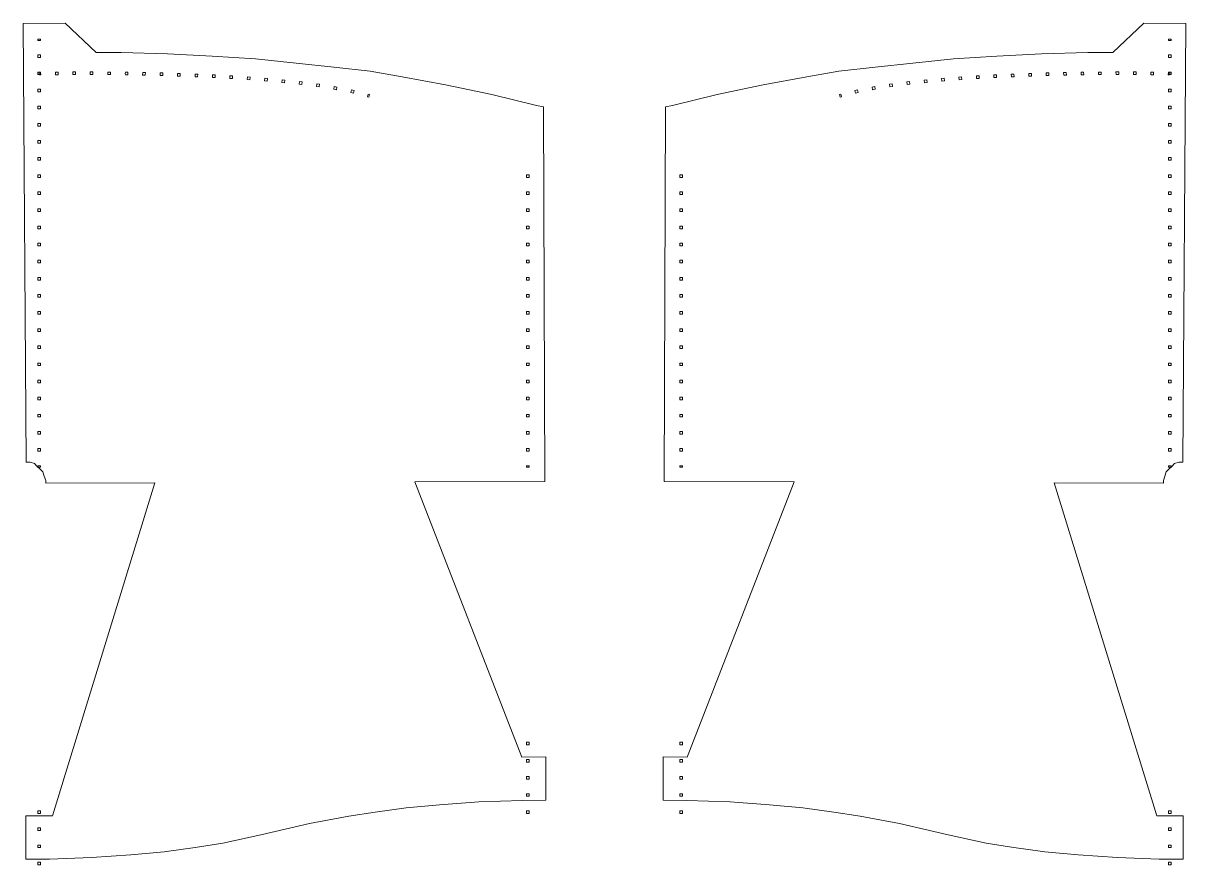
# Model space of a CAD drawing. Extents: x -34 to 186, y 84 to 243.
import ezdxf

# ---------------------------------------------------------------- set-up
doc = ezdxf.new("R2010")
doc.units = 0
doc.layers.add('POCKETS', color=7, linetype='CONTINUOUS', lineweight=5, true_color=0xffffff)

# ---------------------------------------------------------------- blocks, each defined once
blk = doc.blocks.new('BLOCK_2')
at = {"layer": 'POCKETS', "color": 1, "true_color": 0xff0000}
for points in [[(-30.3, 240.09), (-30.8, 240.09), (-30.8, 240.34), (-30.3, 240.34), (-30.3, 240.09)], [(183.7, 240.09), (183.2, 240.09), (183.2, 240.34), (183.7, 240.34), (183.7, 240.09)], [(-30.3, 236.85), (-30.8, 236.85), (-30.8, 237.35), (-30.3, 237.35), (-30.3, 236.85)], [(183.7, 236.85), (183.2, 236.85), (183.2, 237.35), (183.7, 237.35), (183.7, 236.85)], [(-30.3, 233.61), (-30.8, 233.61), (-30.8, 234.11), (-30.3, 234.11), (-30.3, 233.61)], [(-30.49, 233.55), (-30.51, 234.05), (-30.26, 234.06), (-30.25, 233.56), (-30.49, 233.55)], [(-27.46, 233.6), (-27.46, 234.1), (-26.96, 234.1), (-26.95, 233.6), (-27.46, 233.6)], [(-24.16, 233.62), (-24.16, 234.12), (-23.65, 234.12), (-23.65, 233.62), (-24.16, 233.62)], [(-20.35, 233.63), (-20.86, 233.63), (-20.86, 234.13), (-20.36, 234.13), (-20.35, 233.63)], [(-17.05, 233.61), (-17.53, 233.61), (-17.56, 233.86), (-17.53, 234.11), (-17.05, 234.11), (-17.05, 233.61)], [(-13.75, 233.57), (-14.22, 233.58), (-14.25, 233.83), (-14.22, 234.08), (-13.74, 234.07), (-13.75, 233.57)], [(-10.45, 233.52), (-10.95, 233.53), (-10.94, 234.03), (-10.44, 234.02), (-10.45, 233.52)], [(-7.15, 233.44), (-7.65, 233.45), (-7.64, 233.95), (-7.13, 233.94), (-7.15, 233.44)], [(-3.85, 233.34), (-4.35, 233.35), (-4.34, 233.85), (-3.83, 233.84), (-3.85, 233.34)], [(-0.55, 233.21), (-1.03, 233.23), (-1.04, 233.48), (-1.01, 233.73), (-0.53, 233.71), (-0.55, 233.21)], [(2.75, 233.06), (2.24, 233.09), (2.26, 233.59), (2.77, 233.56), (2.75, 233.06)], [(6.04, 232.88), (5.53, 232.91), (5.56, 233.41), (6.07, 233.38), (6.04, 232.88)], [(146.86, 232.88), (146.83, 233.38), (147.34, 233.41), (147.37, 232.91), (146.86, 232.88)], [(150.16, 233.06), (150.13, 233.56), (150.64, 233.59), (150.66, 233.09), (150.16, 233.06)], [(153.45, 233.21), (153.43, 233.71), (153.94, 233.73), (153.96, 233.23), (153.45, 233.21)], [(156.75, 233.34), (156.73, 233.84), (157.24, 233.85), (157.26, 233.35), (156.75, 233.34)], [(160.05, 233.44), (160.03, 233.94), (160.54, 233.95), (160.56, 233.45), (160.05, 233.44)], [(163.35, 233.52), (163.34, 234.02), (163.83, 234.03), (163.86, 233.53), (163.35, 233.52)], [(166.65, 233.57), (166.64, 234.07), (167.12, 234.08), (167.16, 233.58), (166.65, 233.57)], [(169.95, 233.61), (169.95, 234.11), (170.43, 234.11), (170.46, 233.61), (169.95, 233.61)], [(173.26, 233.63), (173.25, 234.13), (173.76, 234.13), (173.76, 233.63), (173.26, 233.63)], [(177.06, 233.62), (176.55, 233.62), (176.56, 234.12), (177.06, 234.12), (177.06, 233.62)], [(180.36, 233.6), (179.85, 233.6), (179.86, 234.1), (180.37, 234.1), (180.36, 233.6)], [(183.4, 233.55), (183.15, 233.56), (183.16, 234.06), (183.41, 234.05), (183.4, 233.55)], [(183.7, 233.61), (183.2, 233.61), (183.2, 234.11), (183.7, 234.11), (183.7, 233.61)], [(9.34, 232.66), (8.83, 232.69), (8.87, 233.19), (9.37, 233.16), (9.34, 232.66)], [(12.63, 232.4), (12.12, 232.44), (12.16, 232.94), (12.67, 232.9), (12.63, 232.4)], [(15.91, 232.09), (15.41, 232.14), (15.46, 232.64), (15.96, 232.59), (15.91, 232.09)], [(19.19, 231.73), (18.69, 231.79), (18.75, 232.29), (19.25, 232.23), (19.19, 231.73)], [(22.46, 231.3), (21.96, 231.37), (22.03, 231.86), (22.53, 231.79), (22.46, 231.3)], [(25.71, 230.77), (25.21, 230.86), (25.3, 231.35), (25.8, 231.26), (25.71, 230.77)], [(127.19, 230.77), (127.1, 231.26), (127.6, 231.35), (127.69, 230.86), (127.19, 230.77)], [(130.44, 231.3), (130.37, 231.79), (130.87, 231.86), (130.94, 231.37), (130.44, 231.3)], [(133.71, 231.73), (133.65, 232.23), (134.16, 232.29), (134.21, 231.79), (133.71, 231.73)], [(136.99, 232.09), (136.94, 232.59), (137.44, 232.64), (137.49, 232.14), (136.99, 232.09)], [(140.27, 232.4), (140.23, 232.9), (140.74, 232.94), (140.78, 232.44), (140.27, 232.4)], [(143.56, 232.66), (143.53, 233.16), (144.03, 233.19), (144.07, 232.69), (143.56, 232.66)], [(-30.3, 230.37), (-30.8, 230.37), (-30.8, 230.87), (-30.3, 230.87), (-30.3, 230.37)], [(31.83, 229.36), (31.59, 229.43), (31.73, 229.91), (31.97, 229.84), (31.83, 229.36)], [(121.07, 229.36), (120.93, 229.84), (121.17, 229.91), (121.31, 229.43), (121.07, 229.36)], [(183.7, 230.37), (183.2, 230.37), (183.2, 230.87), (183.7, 230.87), (183.7, 230.37)], [(-30.3, 227.13), (-30.8, 227.13), (-30.8, 227.63), (-30.3, 227.63), (-30.3, 227.13)], [(183.7, 227.13), (183.2, 227.13), (183.2, 227.63), (183.7, 227.63), (183.7, 227.13)], [(-30.3, 223.89), (-30.8, 223.89), (-30.8, 224.39), (-30.3, 224.39), (-30.3, 223.89)], [(183.7, 223.89), (183.2, 223.89), (183.2, 224.39), (183.7, 224.39), (183.7, 223.89)], [(-30.3, 220.65), (-30.8, 220.65), (-30.8, 221.15), (-30.3, 221.15), (-30.3, 220.65)], [(183.7, 220.65), (183.2, 220.65), (183.2, 221.15), (183.7, 221.15), (183.7, 220.65)], [(-30.3, 217.41), (-30.8, 217.41), (-30.8, 217.91), (-30.3, 217.91), (-30.3, 217.41)], [(183.7, 217.41), (183.2, 217.41), (183.2, 217.91), (183.7, 217.91), (183.7, 217.41)], [(-30.3, 214.17), (-30.8, 214.17), (-30.8, 214.67), (-30.3, 214.67), (-30.3, 214.17)], [(62.2, 214.17), (61.7, 214.17), (61.7, 214.67), (62.2, 214.67), (62.2, 214.17)], [(91.2, 214.17), (90.7, 214.17), (90.7, 214.67), (91.2, 214.67), (91.2, 214.17)], [(183.7, 214.17), (183.2, 214.17), (183.2, 214.67), (183.7, 214.67), (183.7, 214.17)], [(-30.3, 210.93), (-30.8, 210.93), (-30.8, 211.43), (-30.3, 211.43), (-30.3, 210.93)], [(62.2, 210.93), (61.7, 210.93), (61.7, 211.43), (62.2, 211.43), (62.2, 210.93)], [(91.2, 210.93), (90.7, 210.93), (90.7, 211.43), (91.2, 211.43), (91.2, 210.93)], [(183.7, 210.93), (183.2, 210.93), (183.2, 211.43), (183.7, 211.43), (183.7, 210.93)], [(-30.3, 207.69), (-30.8, 207.69), (-30.8, 208.19), (-30.3, 208.19), (-30.3, 207.69)], [(62.2, 207.69), (61.7, 207.69), (61.7, 208.19), (62.2, 208.19), (62.2, 207.69)], [(91.2, 207.69), (90.7, 207.69), (90.7, 208.19), (91.2, 208.19), (91.2, 207.69)], [(183.7, 207.69), (183.2, 207.69), (183.2, 208.19), (183.7, 208.19), (183.7, 207.69)], [(-30.3, 204.45), (-30.8, 204.45), (-30.8, 204.95), (-30.3, 204.95), (-30.3, 204.45)], [(62.2, 204.45), (61.7, 204.45), (61.7, 204.95), (62.2, 204.95), (62.2, 204.45)], [(91.2, 204.45), (90.7, 204.45), (90.7, 204.95), (91.2, 204.95), (91.2, 204.45)], [(183.7, 204.45), (183.2, 204.45), (183.2, 204.95), (183.7, 204.95), (183.7, 204.45)], [(-30.3, 201.21), (-30.8, 201.21), (-30.8, 201.71), (-30.3, 201.71), (-30.3, 201.21)], [(62.2, 201.21), (61.7, 201.21), (61.7, 201.71), (62.2, 201.71), (62.2, 201.21)], [(91.2, 201.21), (90.7, 201.21), (90.7, 201.71), (91.2, 201.71), (91.2, 201.21)], [(183.7, 201.21), (183.2, 201.21), (183.2, 201.71), (183.7, 201.71), (183.7, 201.21)], [(-30.3, 197.97), (-30.8, 197.97), (-30.8, 198.47), (-30.3, 198.47), (-30.3, 197.97)], [(62.2, 197.97), (61.7, 197.97), (61.7, 198.47), (62.2, 198.47), (62.2, 197.97)], [(91.2, 197.97), (90.7, 197.97), (90.7, 198.47), (91.2, 198.47), (91.2, 197.97)], [(183.7, 197.97), (183.2, 197.97), (183.2, 198.47), (183.7, 198.47), (183.7, 197.97)], [(-30.3, 194.73), (-30.8, 194.73), (-30.8, 195.23), (-30.3, 195.23), (-30.3, 194.73)], [(62.2, 194.73), (61.7, 194.73), (61.7, 195.23), (62.2, 195.23), (62.2, 194.73)], [(91.2, 194.73), (90.7, 194.73), (90.7, 195.23), (91.2, 195.23), (91.2, 194.73)], [(183.7, 194.73), (183.2, 194.73), (183.2, 195.23), (183.7, 195.23), (183.7, 194.73)], [(-30.3, 191.49), (-30.8, 191.49), (-30.8, 191.99), (-30.3, 191.99), (-30.3, 191.49)], [(62.2, 191.49), (61.7, 191.49), (61.7, 191.99), (62.2, 191.99), (62.2, 191.49)], [(91.2, 191.49), (90.7, 191.49), (90.7, 191.99), (91.2, 191.99), (91.2, 191.49)], [(183.7, 191.49), (183.2, 191.49), (183.2, 191.99), (183.7, 191.99), (183.7, 191.49)], [(-30.3, 188.25), (-30.8, 188.25), (-30.8, 188.75), (-30.3, 188.75), (-30.3, 188.25)], [(62.2, 188.25), (61.7, 188.25), (61.7, 188.75), (62.2, 188.75), (62.2, 188.25)], [(91.2, 188.25), (90.7, 188.25), (90.7, 188.75), (91.2, 188.75), (91.2, 188.25)], [(183.7, 188.25), (183.2, 188.25), (183.2, 188.75), (183.7, 188.75), (183.7, 188.25)], [(-30.3, 185.01), (-30.8, 185.01), (-30.8, 185.51), (-30.3, 185.51), (-30.3, 185.01)], [(62.2, 185.01), (61.7, 185.01), (61.7, 185.51), (62.2, 185.51), (62.2, 185.01)], [(91.2, 185.01), (90.7, 185.01), (90.7, 185.51), (91.2, 185.51), (91.2, 185.01)], [(183.7, 185.01), (183.2, 185.01), (183.2, 185.51), (183.7, 185.51), (183.7, 185.01)], [(-30.3, 181.77), (-30.8, 181.77), (-30.8, 182.27), (-30.3, 182.27), (-30.3, 181.77)], [(62.2, 181.77), (61.7, 181.77), (61.7, 182.27), (62.2, 182.27), (62.2, 181.77)], [(91.2, 181.77), (90.7, 181.77), (90.7, 182.27), (91.2, 182.27), (91.2, 181.77)], [(183.7, 181.77), (183.2, 181.77), (183.2, 182.27), (183.7, 182.27), (183.7, 181.77)], [(-30.3, 178.53), (-30.8, 178.53), (-30.8, 179.03), (-30.3, 179.03), (-30.3, 178.53)], [(62.2, 178.53), (61.7, 178.53), (61.7, 179.03), (62.2, 179.03), (62.2, 178.53)], [(91.2, 178.53), (90.7, 178.53), (90.7, 179.03), (91.2, 179.03), (91.2, 178.53)], [(183.7, 178.53), (183.2, 178.53), (183.2, 179.03), (183.7, 179.03), (183.7, 178.53)], [(-30.3, 175.29), (-30.8, 175.29), (-30.8, 175.79), (-30.3, 175.79), (-30.3, 175.29)], [(62.2, 175.29), (61.7, 175.29), (61.7, 175.79), (62.2, 175.79), (62.2, 175.29)], [(91.2, 175.29), (90.7, 175.29), (90.7, 175.79), (91.2, 175.79), (91.2, 175.29)], [(183.7, 175.29), (183.2, 175.29), (183.2, 175.79), (183.7, 175.79), (183.7, 175.29)], [(-30.3, 172.05), (-30.8, 172.05), (-30.8, 172.55), (-30.3, 172.55), (-30.3, 172.05)], [(62.2, 172.05), (61.7, 172.05), (61.7, 172.55), (62.2, 172.55), (62.2, 172.05)], [(91.2, 172.05), (90.7, 172.05), (90.7, 172.55), (91.2, 172.55), (91.2, 172.05)], [(183.7, 172.05), (183.2, 172.05), (183.2, 172.55), (183.7, 172.55), (183.7, 172.05)], [(-30.3, 168.81), (-30.8, 168.81), (-30.8, 169.31), (-30.3, 169.31), (-30.3, 168.81)], [(62.2, 168.81), (61.7, 168.81), (61.7, 169.31), (62.2, 169.31), (62.2, 168.81)], [(91.2, 168.81), (90.7, 168.81), (90.7, 169.31), (91.2, 169.31), (91.2, 168.81)], [(183.7, 168.81), (183.2, 168.81), (183.2, 169.31), (183.7, 169.31), (183.7, 168.81)], [(-30.3, 165.57), (-30.8, 165.57), (-30.8, 166.07), (-30.3, 166.07), (-30.3, 165.57)], [(62.2, 165.57), (61.7, 165.57), (61.7, 166.07), (62.2, 166.07), (62.2, 165.57)], [(91.2, 165.57), (90.7, 165.57), (90.7, 166.07), (91.2, 166.07), (91.2, 165.57)], [(183.7, 165.57), (183.2, 165.57), (183.2, 166.07), (183.7, 166.07), (183.7, 165.57)], [(-30.3, 162.33), (-30.8, 162.33), (-30.8, 162.83), (-30.3, 162.83), (-30.3, 162.33)], [(62.2, 162.33), (61.7, 162.33), (61.7, 162.83), (62.2, 162.83), (62.2, 162.33)], [(91.2, 162.33), (90.7, 162.33), (90.7, 162.83), (91.2, 162.83), (91.2, 162.33)], [(183.7, 162.33), (183.2, 162.33), (183.2, 162.83), (183.7, 162.83), (183.7, 162.33)], [(-30.3, 159.34), (-30.8, 159.34), (-30.8, 159.59), (-30.3, 159.59), (-30.3, 159.34)], [(62.2, 159.34), (61.7, 159.34), (61.7, 159.59), (62.2, 159.59), (62.2, 159.34)], [(91.2, 159.34), (90.7, 159.34), (90.7, 159.59), (91.2, 159.59), (91.2, 159.34)], [(183.7, 159.34), (183.2, 159.34), (183.2, 159.59), (183.7, 159.59), (183.7, 159.34)], [(62.2, 106.73), (61.7, 106.73), (61.7, 107.23), (62.2, 107.23), (62.2, 106.73)], [(91.2, 106.73), (90.7, 106.73), (90.7, 107.23), (91.2, 107.23), (91.2, 106.73)], [(62.2, 103.49), (61.7, 103.49), (61.7, 103.99), (62.2, 103.99), (62.2, 103.49)], [(91.2, 103.49), (90.7, 103.49), (90.7, 103.99), (91.2, 103.99), (91.2, 103.49)], [(62.2, 100.25), (61.7, 100.25), (61.7, 100.75), (62.2, 100.75), (62.2, 100.25)], [(91.2, 100.25), (90.7, 100.25), (90.7, 100.75), (91.2, 100.75), (91.2, 100.25)], [(62.2, 97.01), (61.7, 97.01), (61.7, 97.51), (62.2, 97.51), (62.2, 97.01)], [(91.2, 97.01), (90.7, 97.01), (90.7, 97.51), (91.2, 97.51), (91.2, 97.01)], [(-30.3, 93.77), (-30.8, 93.77), (-30.8, 94.27), (-30.3, 94.27), (-30.3, 93.77)], [(62.2, 93.77), (61.7, 93.77), (61.7, 94.27), (62.2, 94.27), (62.2, 93.77)], [(91.2, 93.77), (90.7, 93.77), (90.7, 94.27), (91.2, 94.27), (91.2, 93.77)], [(183.7, 93.77), (183.2, 93.77), (183.2, 94.27), (183.7, 94.27), (183.7, 93.77)], [(-30.3, 90.53), (-30.8, 90.53), (-30.8, 91.03), (-30.3, 91.03), (-30.3, 90.53)], [(183.7, 90.53), (183.2, 90.53), (183.2, 91.03), (183.7, 91.03), (183.7, 90.53)], [(-30.3, 87.29), (-30.8, 87.29), (-30.8, 87.79), (-30.3, 87.79), (-30.3, 87.29)], [(183.7, 87.29), (183.2, 87.29), (183.2, 87.79), (183.7, 87.79), (183.7, 87.29)], [(-30.3, 84.05), (-30.8, 84.05), (-30.8, 84.55), (-30.3, 84.55), (-30.3, 84.05)], [(183.7, 84.05), (183.2, 84.05), (183.2, 84.55), (183.7, 84.55), (183.7, 84.05)]]:
    blk.add_lwpolyline(points, dxfattribs=at)
for points in [[(28.94, 230.12), (28.78, 230.15), (28.61, 230.19), (28.44, 230.23), (28.44, 230.23), (28.55, 230.72), (28.55, 230.72), (28.72, 230.68), (28.89, 230.64), (29.05, 230.6), (29.05, 230.6), (28.94, 230.12), (28.94, 230.12)], [(123.96, 230.12), (123.96, 230.12), (123.85, 230.6), (123.85, 230.6), (124.02, 230.64), (124.18, 230.68), (124.35, 230.72), (124.35, 230.72), (124.46, 230.23), (124.46, 230.23), (124.29, 230.19), (124.13, 230.15), (123.96, 230.12)]]:
    blk.add_open_spline(points, degree=3, knots=[0, 0, 0, 0, 1, 1, 1, 2, 2, 2, 3, 3, 3, 4, 4, 4, 4], dxfattribs=at)

msp = doc.modelspace()

# ---------------------------------------------------------------- linework, layer by layer
at = {"layer": 'POCKETS', "color": 1, "true_color": 0xff0000}
for points in [[(-33.02, 160.24), (-33.55, 243.32), (-25.61, 243.34), (-19.77, 237.81), (-15.01, 237.82), (-6.28, 237.58), (2.19, 237.08), (10.39, 236.58), (18.07, 235.81), (25.22, 235.04), (32.1, 234.27), (38.19, 233.23), (46.39, 231.67), (55.13, 229.84), (63.6, 227.75), (64.93, 227.49), (65.15, 156.58), (40.55, 156.51), (60.82, 104.45), (65.32, 104.46), (65.35, 96.26), (60.85, 96.24), (52.65, 95.95), (45.24, 95.4), (38.89, 94.85), (33.07, 94.04), (28.05, 93.23), (20.64, 91.88), (11.39, 89.74), (4.25, 88.13), (-1.04, 87.32), (-6.86, 86.5), (-13.2, 85.95), (-20.61, 85.4), (-28.55, 85.11), (-33.04, 85.1), (-33.07, 93.3), (-28.04, 93.32), (-8.67, 156.35), (-29.3, 156.28), (-29.3, 156.81), (-29.57, 157.61), (-29.84, 158.4), (-30.37, 158.93), (-30.9, 159.45), (-31.43, 159.98), (-32.23, 160.24), (-33.02, 160.24)], [(185.92, 160.24), (185.13, 160.24), (184.33, 159.98), (183.8, 159.45), (183.27, 158.93), (182.74, 158.4), (182.47, 157.61), (182.21, 156.81), (182.21, 156.28), (161.57, 156.35), (180.95, 93.32), (185.97, 93.3), (185.95, 85.1), (181.45, 85.11), (173.51, 85.4), (166.11, 85.95), (159.76, 86.5), (153.94, 87.32), (148.65, 88.13), (141.51, 89.74), (132.26, 91.88), (124.85, 93.23), (119.83, 94.04), (114.01, 94.85), (107.66, 95.4), (100.26, 95.95), (92.06, 96.24), (87.56, 96.26), (87.58, 104.46), (92.08, 104.45), (112.36, 156.51), (87.75, 156.58), (87.98, 227.49), (89.3, 227.75), (97.77, 229.84), (106.51, 231.67), (114.72, 233.23), (120.81, 234.27), (127.69, 235.04), (134.83, 235.81), (142.51, 236.58), (150.71, 237.08), (159.18, 237.58), (167.91, 237.82), (172.68, 237.81), (178.51, 243.34), (186.45, 243.32), (185.92, 160.24)]]:
    msp.add_lwpolyline(points, dxfattribs=at)

# ---------------------------------------------------------------- block references
at = {"layer": 'POCKETS'}
msp.add_blockref('BLOCK_2', (0, 0), dxfattribs=at)

doc.saveas('drawing.dxf')
